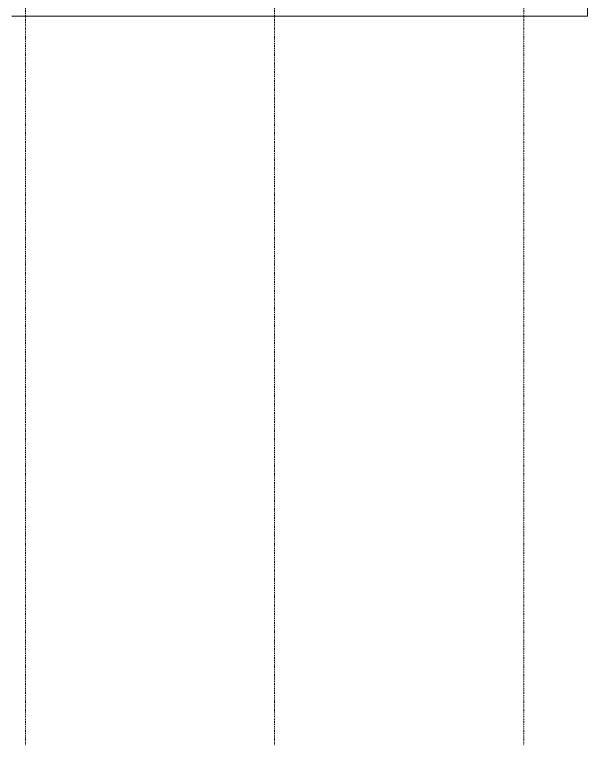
# Model space of a CAD drawing. Extents: x -32000 to 290600, y -96057 to 131250.
# Drawn here: x 243205 to 263900, y -29000 to -2592 of the extents above; entities that cross this region are included whole.
import ezdxf

# ---------------------------------------------------------------- set-up
doc = ezdxf.new("R2010")
doc.units = 0
doc.linetypes.add('H12PL3$0$JJP_三點線', pattern=[0.9, 0.3, -0.15, 0, -0.15, 0, -0.15, 0, -0.15])
doc.linetypes.add('H12PL3$0$JJP_虛線(退縮線、投影線、地下室範圍、非屬本工程、圖面分區)', pattern=[0.45, 0.3, -0.15])
for name, color, linetype in [('H12PL3$0$A-WALL-EX', 252, 'Continuous'), ('H12PL3$0$A-WALL-IN', 252, 'Continuous'), ('H12PL3$0$S-GRID', 252, 'Continuous')]:
    doc.layers.add(name, color=color, linetype=linetype)

# ---------------------------------------------------------------- blocks, each defined once
blk = doc.blocks.new('H12PL3')
at = {"layer": 'H12PL3$0$A-WALL-EX', "linetype": 'H12PL3$0$JJP_虛線(退縮線、投影線、地下室範圍、非屬本工程、圖面分區)', "lineweight": 0}
for p, q in [((263900, -2650), (263900, -2530)), ((243100, -2650), (243220, -2650)), ((243220, -2650), (263780, -2650)), ((263780, -2650), (263900, -2650))]:
    blk.add_line(p, q, dxfattribs=at)
at = {"layer": 'H12PL3$0$A-WALL-EX', "linetype": 'H12PL3$0$JJP_虛線(退縮線、投影線、地下室範圍、非屬本工程、圖面分區)', "lineweight": 0, "flags": 128}
for points in [[(263900, -2650), (263900, 30380)], [(263900.03, -2650.03), (263900.03, 30500)], [(243099.97, -2650.03), (263900, -2650.03)], [(243100, -2650), (263780, -2650)], [(263900, -2650), (263780, -2650)], [(263900.03, -2650.03), (263900, -2650.03)]]:
    blk.add_lwpolyline(points, dxfattribs=at)
at = {"layer": 'H12PL3$0$A-WALL-EX', "lineweight": 0, "flags": 128}
for points in [[(263900, -2650), (263900, 21050)], [(243100, -2650), (263780, -2650)], [(263900, -2650), (263780, -2650)]]:
    blk.add_lwpolyline(points, dxfattribs=at)
at = {"layer": 'H12PL3$0$A-WALL-IN', "lineweight": 0}
for p, q in [((244212, -2650), (244325, -2650)), ((247375, -2650), (247488, -2650))]:
    blk.add_line(p, q, dxfattribs=at)
at = {"layer": 'H12PL3$0$S-GRID', "linetype": 'H12PL3$0$JJP_三點線', "lineweight": 0}
for p, q in [((243600, 128250), (243600, -28000)), ((252600, 128250), (252600, -28000)), ((261600, 128250), (261600, -28000)), ((243600, -28000), (243600, -29000)), ((252600, -28000), (252600, -29000)), ((261600, -28000), (261600, -29000))]:
    blk.add_line(p, q, dxfattribs=at)

msp = doc.modelspace()

# ---------------------------------------------------------------- block references
msp.add_blockref('H12PL3', (0, 0))

doc.saveas('drawing.dxf')
